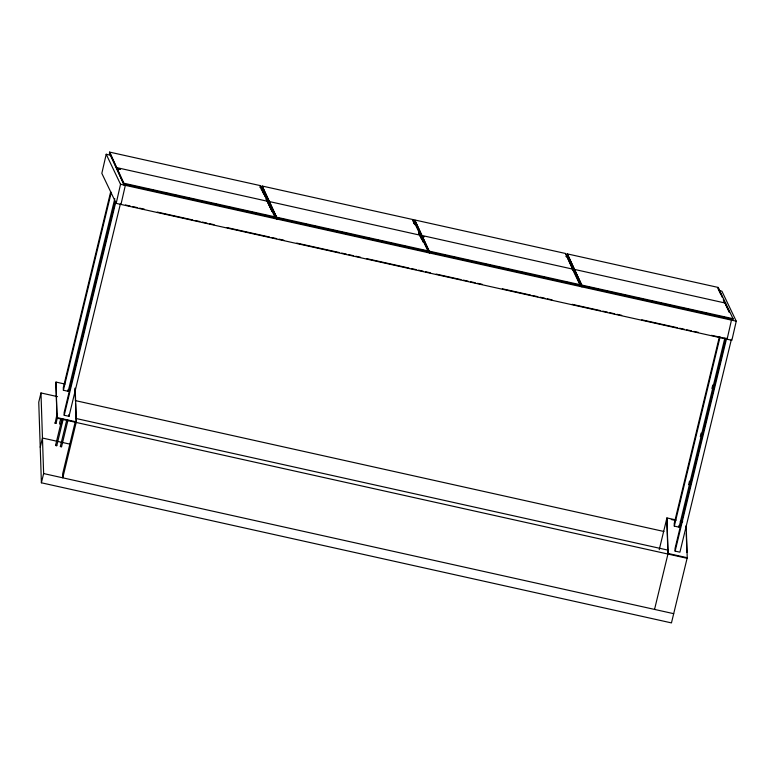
<?xml version="1.0" encoding="UTF-8"?>
<svg xmlns="http://www.w3.org/2000/svg" width="775" height="775" viewBox="0 0 775 775"><rect width="100%" height="100%" fill="white"/><g stroke="black" fill="none" stroke-linecap="round" stroke-linejoin="round"><path stroke-width="1.16" d="M110.031 155.107L106.204 154.254L101.835 173.348L116.182 203.37L731.881 340.283L736.25 321.189L721.903 291.177L719.035 290.538M109.352 153.033L124.136 185.07L109.566 152.094L260.352 185.622L275.135 217.668L124.349 184.13L109.566 152.094M116.628 169.367L117.073 167.797M116.686 169.493L116.86 168.737M116.182 203.37L120.542 184.276L106.204 154.254M120.968 204.435L125.337 185.341M127.226 184.557L126.557 184.547L134.898 186.262M190.321 198.526L189.71 198.642L190.282 198.72M192.413 198.991L193.004 199.378L192.374 199.185M242.41 210.17L241.732 210.161L245.694 210.897M259.964 187.318L260.138 186.562L263.616 193.837M260.352 185.622L265.147 196.763M262.153 186.029L276.927 218.066L427.713 251.594L427.887 250.848L412.93 219.557L262.153 186.029L276.927 218.066M267.627 201.955L267.801 201.209M267.685 202.081L267.859 201.335L117.015 167.681L116.841 168.427L120.377 169.212M269.264 203.418L269.593 201.607L420.438 235.261L420.273 236.017M274.922 218.608L275.096 217.852L124.31 184.324M276.888 218.25L276.714 219.005L261.931 186.969L276.888 218.25L427.674 251.788L427.5 252.534M375.245 239.708L375.768 239.969M391.695 243.369L392.218 243.621L388.401 242.633M412.93 219.557L414.751 224.459M414.732 219.955L429.515 251.991L580.291 285.529L580.465 284.774L565.518 253.483L414.732 219.955L429.515 251.991M420.205 235.891L420.379 235.135M421.852 237.353L422.172 235.542L573.016 269.196L572.851 269.942M429.466 252.185L429.292 252.931L414.518 220.894L429.466 252.185L580.252 285.713L580.078 286.469M465.291 259.732L464.622 259.722L469.679 260.71M565.518 253.483L572.793 269.816L572.958 269.07M567.31 253.89L582.093 285.927L732.879 319.455L733.043 318.699L718.096 287.418L567.31 253.89L582.093 285.927M574.43 271.279L574.759 269.468L725.603 303.122L725.429 303.877M577.181 284.609L577.714 284.871L572.793 283.64M582.044 286.111L581.88 286.866L567.097 254.82L582.044 286.111L732.83 319.639L732.656 320.395M598.126 289.269L598.649 289.53L593.737 288.29M617.249 293.463L617.83 293.851L617.2 293.657M647.445 300.438L645.294 299.76M663.942 303.907L664.475 304.168L659.554 302.928M718.096 287.418L722.387 297.513M716.604 315.619L715.926 315.609L719.888 316.345M725.545 302.996L725.371 303.752L723.385 299.596M729.769 318.544L730.292 318.806L722.087 316.839M727.095 339.218L731.464 320.133M57.534 396.635L40.978 392.954L38.75 402.186L41.395 482.796L671.46 622.906L687.231 557.719L686.185 525.741M40.232 447.262L42.46 438.03L69.653 444.075M65.013 384.08L56.003 382.075L55.858 382.656L57.03 418.19L687.096 558.3M57.437 417.502L56.042 423.266L55.151 423.208L57.079 413.772M63.395 390.251L111.154 192.849L110.67 191.842L63.308 387.626L63.395 390.251L68.181 391.317L114.797 198.623M41.395 482.796L43.633 473.564L40.978 392.954M57.03 418.19L56.003 382.075M62.223 418.568C62.959 425.359 57.282 426.986 60.75 419.449M63.192 419.101L56.778 445.644L56.178 445.673L55.577 445.373L62 418.839M64.218 415.255L115.717 202.401L115.242 201.355L64.131 412.629L64.218 415.255L69.004 416.32L120.503 203.457M67.977 420.166L61.564 446.7L60.963 446.739L60.363 446.439L66.786 419.905M75.204 421.958L62.649 473.874L62.775 477.826L76.318 421.871L75.223 388.701M659.244 549.659L666.917 517.933L675.926 519.928M719.326 337.077L674.231 523.474L674.318 526.109L679.103 527.174L724.867 337.997M674.318 526.109L720.082 336.931M654.546 609.421L668.079 553.466L666.917 517.933M688.655 484.675L689.508 481.159M700.28 436.616L701.133 433.099M711.915 388.546L712.768 385.03M725.875 338.375L675.044 548.477L675.132 551.112L679.917 552.178L731.416 339.314M675.132 551.112L726.63 338.249M54.841 423.005L56.042 423.266M55.577 445.373L56.778 445.644M60.363 446.439L61.564 446.7M462.568 259.073L461.958 259.189L462.53 259.257M478.456 262.657L479.028 262.725L478.417 262.841M544.273 277.295L544.844 277.363L544.234 277.479M631.034 296.593L631.606 296.66L630.995 296.777M565.876 256.477L568.24 257.009M261.233 189.178L263.645 189.71M413.695 223.084L416.059 223.607M422.007 236.288L424.361 236.811M116.802 168.621L120.338 169.405M124.523 183.384L275.309 216.913M277.101 217.31L427.887 250.848M429.679 251.245L580.465 284.774M582.257 285.171L733.043 318.699M146.969 188.945L155.746 190.892M164.523 192.849L168.911 193.818M185.361 197.48L189.749 198.458M193.043 199.185L197.431 200.163M209.502 202.847L211.691 203.341M213.89 203.825L218.269 204.803M227.046 206.751L232.539 207.971M247.893 211.391L253.377 212.602M262.153 214.559L266.542 215.537M283.098 219.218L287.486 220.187M303.936 223.849L308.324 224.828M313.807 226.048L316.006 226.532M332.456 230.194L336.844 231.163M345.621 233.12L351.104 234.341M366.468 237.751L371.952 238.971M380.728 240.928L385.117 241.897M401.566 245.559L405.955 246.537M411.438 247.758L413.637 248.242M422.414 250.199L424.603 250.683M432.382 252.417L434.581 252.902M443.358 254.849L445.548 255.343M451.031 256.564L455.419 257.532M485.043 264.12L490.527 265.341M499.303 267.298L503.692 268.266M506.976 269.002L511.364 269.981M520.141 271.928L524.53 272.907M540.989 276.559L543.178 277.053M565.12 281.926L570.603 283.146M586.065 286.585L591.548 287.806M603.609 290.489L612.386 292.437M617.869 293.657L622.257 294.636M624.456 295.12L629.939 296.341M638.716 298.298L643.105 299.276M651.882 301.223L654.071 301.707M670.53 305.369L674.918 306.348M683.695 308.295L689.178 309.516M691.368 310L696.851 311.221M701.239 312.199L710.016 314.156M275.106 218.201L277.518 218.744M427.567 252.108L429.931 252.631M579.991 286.004L582.354 286.527M120.542 184.276L736.25 321.189M125.453 204.987L130.181 206.043M132.544 206.567L137.272 207.613M139.636 208.146L144.363 209.192M157.354 212.088L192.801 219.964M195.164 220.487L199.892 221.543M202.256 222.067L206.983 223.123M209.347 223.646L214.074 224.692M227.065 227.588L269.603 237.043M271.967 237.567L276.694 238.623M279.058 239.146L283.786 240.202M296.777 243.088L339.314 252.543M341.678 253.076L346.406 254.123M348.769 254.646L353.487 255.702M355.851 256.225L360.578 257.281M366.488 258.588L409.026 268.053M411.389 268.576L416.117 269.623M418.481 270.155L423.198 271.202M425.562 271.725L430.29 272.781M436.199 274.088L461.009 279.61M463.373 280.133L468.1 281.189M470.464 281.713L475.191 282.759M477.555 283.292L482.282 284.338M502.365 288.804L530.72 295.11M533.084 295.633L537.811 296.689M540.175 297.213L544.903 298.268M547.266 298.792L551.994 299.838M572.076 304.304L600.431 310.61M602.795 311.143L607.523 312.189M609.886 312.713L614.614 313.768M616.977 314.292L621.705 315.347M641.787 319.813L677.234 327.689M679.597 328.222L684.325 329.268M686.689 329.792L691.416 330.847M693.78 331.371L698.498 332.417M711.498 335.313L726.863 338.723M680.431 520.936L682.688 521.439M671.286 519.512L675.79 520.509M680.295 521.507L682.542 522.011M75.262 400.578L663.923 531.485M76.047 418.5L667.817 550.095M57.166 417.609L76.318 421.871M668.079 553.466L687.231 557.719M43.633 473.564L673.698 613.674M650.787 300.981L650.157 300.787L650.738 301.165M584.96 286.343L584.34 286.149L584.922 286.527M564.026 281.683L563.396 281.49L563.977 281.877M530.488 274.176L531.069 274.553L530.439 274.36M279.174 218.288L279.765 218.666L279.136 218.472M258.23 213.629L258.821 214.016L258.191 213.822M176.584 195.532L175.964 195.339L176.545 195.717M725.923 304.914L729.401 312.18M717.882 288.358L720.857 294.587M723.337 299.78L725.322 303.936M725.884 305.098L729.352 312.373M573.345 270.979L580.291 285.529M571.756 267.927L572.744 270.01M418.723 232.771L423.247 242.246M412.717 220.497L414.702 224.653M418.674 232.965L421.716 239.32M266.135 198.846L272.161 211.43M266.096 199.03L272.112 211.623M686.04 526.322L686.117 528.686M686.272 533.423L686.892 552.372M679.045 525.411L679.103 527.174M666.781 518.504L667.943 554.038M75.049 388.091L75.437 399.939M75.553 403.494L76.173 422.443M68.122 389.563L68.181 391.317M68.946 414.567L69.004 416.32M140.391 187.482L140.914 187.744L140.391 187.482M255.576 213.096L256.099 213.358L255.576 213.096M312.083 225.602L312.674 225.99L312.083 225.602M325.878 228.732L326.401 228.983L325.878 228.732M328.542 229.264L329.123 229.652L328.542 229.264M342.327 232.384L342.86 232.645L342.327 232.384M377.9 240.24L378.491 240.628L377.9 240.24M514.028 270.514L514.61 270.892L514.028 270.514M527.823 273.633L528.347 273.895L527.823 273.633M600.79 289.811L601.371 290.189L600.79 289.811M614.585 292.931L615.108 293.192L614.585 292.931M666.607 304.439L667.197 304.827L666.607 304.439M680.402 307.568L680.925 307.82L680.402 307.568"/></g></svg>
